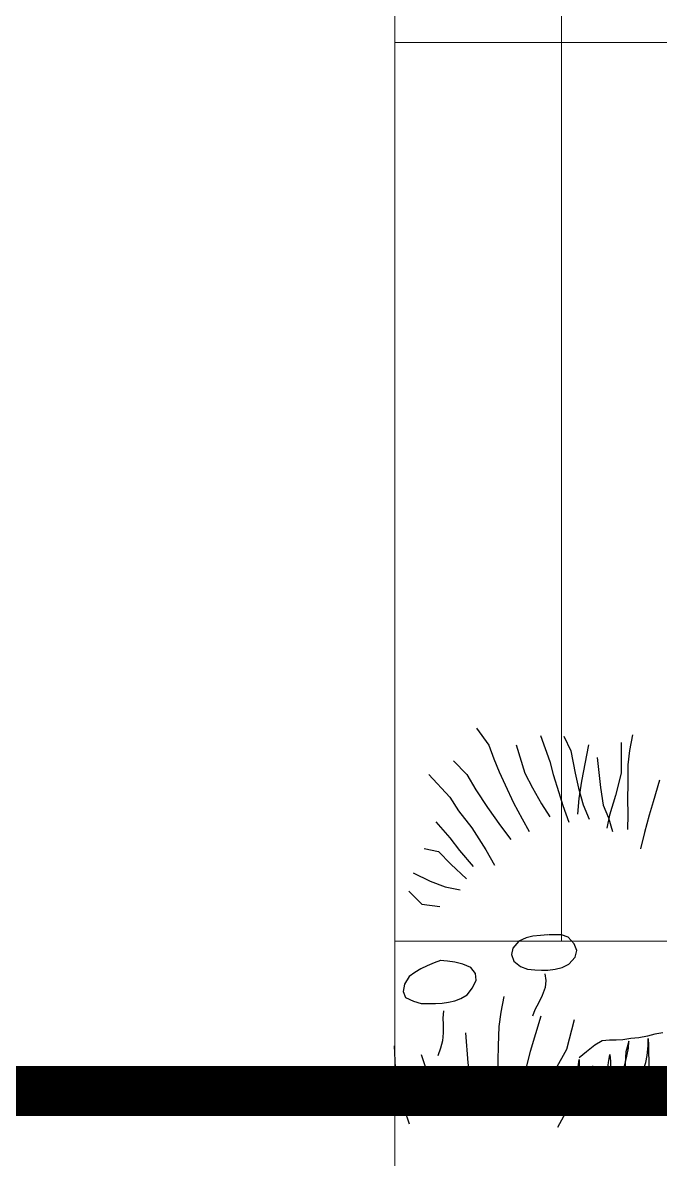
# Model space of a CAD drawing. Header units: metres. Extents: x -58 to 722, y -1100 to 345.
# Drawn here: x 22.825 to 23.463, y 105.733 to 106.871 of the extents above; entities that cross this region are included whole.
import ezdxf

# ---------------------------------------------------------------- set-up
doc = ezdxf.new("R2010")
doc.units = ezdxf.units.M
doc.header["$MEASUREMENT"] = 0
doc.linetypes.add('CENTER2', pattern=[1.125, 0.75, -0.125, 0.125, -0.125])
doc.linetypes.add('HIDDEN2', pattern=[0.1875, 0.125, -0.0625])
doc.layers.add('FSR_ARQ_002MURO', color=150, linetype='Continuous', lineweight=30)
doc.layers.add('FSR_ARQ_013VENTANAS', color=4, linetype='Continuous', lineweight=5)
for name, color, linetype in [('FSR_ARQ_005VEGETACION', 64, 'Continuous'), ('FSR_ARQ_007PROYECCIONES', 200, 'HIDDEN2'), ('FSR_ARQ_010MUROBAJO', 33, 'Continuous'), ('FSR_ARQ_024LINEACORTE', 10, 'Continuous')]:
    doc.layers.add(name, color=color, linetype=linetype)

# ---------------------------------------------------------------- blocks, each defined once
blk = doc.blocks.new('arbustos 01')
at = {"layer": 'FSR_ARQ_005VEGETACION', "color": 104}
for p, q in [((189.5421, -31.6843), (189.5284, -31.7034)), ((189.3684, -31.6917), (189.3717, -31.709)), ((189.4449, -31.6932), (189.4369, -31.7097)), ((189.4707, -31.6923), (189.4602, -31.7214)), ((189.3717, -31.709), (189.3735, -31.725)), ((189.381, -31.7002), (189.381, -31.7343)), ((189.4175, -31.703), (189.425, -31.7433)), ((189.4369, -31.7097), (189.4322, -31.7345)), ((189.4979, -31.703), (189.4882, -31.7344)), ((189.5284, -31.7034), (189.5225, -31.7185)), ((189.4077, -31.7169), (189.4041, -31.7505)), ((189.4602, -31.7214), (189.4565, -31.7358)), ((189.5225, -31.7185), (189.5167, -31.7329)), ((189.5676, -31.7205), (189.5526, -31.7358)), ((189.3735, -31.725), (189.3737, -31.7464)), ((189.381, -31.7343), (189.3873, -31.7593)), ((189.4322, -31.7345), (189.4284, -31.7511)), ((189.4565, -31.7358), (189.4505, -31.7558)), ((189.4882, -31.7344), (189.4796, -31.7508)), ((189.5167, -31.7329), (189.5101, -31.7473)), ((189.5526, -31.7358), (189.5426, -31.7529)), ((189.5951, -31.736), (189.5715, -31.7611)), ((189.3382, -31.7421), (189.3453, -31.7663)), ((189.3737, -31.7464), (189.374, -31.7631)), ((189.425, -31.7433), (189.428, -31.7627)), ((189.5101, -31.7473), (189.5007, -31.7672)), ((189.3873, -31.7593), (189.3938, -31.781)), ((189.4041, -31.7505), (189.4009, -31.7698)), ((189.4284, -31.7511), (189.4231, -31.7696)), ((189.4505, -31.7558), (189.446, -31.7702)), ((189.4796, -31.7508), (189.4695, -31.7686)), ((189.5426, -31.7529), (189.5297, -31.7727)), ((189.5715, -31.7611), (189.5621, -31.7762)), ((189.3453, -31.7663), (189.3498, -31.781)), ((189.374, -31.7631), (189.3736, -31.7804)), ((189.4009, -31.7698), (189.395, -31.7842)), ((189.4231, -31.7696), (189.4165, -31.7854)), ((189.428, -31.7627), (189.4297, -31.7801)), ((189.446, -31.7702), (189.4394, -31.7888)), ((189.4695, -31.7686), (189.4602, -31.7829)), ((189.5007, -31.7672), (189.4913, -31.785)), ((189.5297, -31.7727), (189.5154, -31.7931)), ((189.3498, -31.781), (189.3549, -31.8005)), ((189.3736, -31.7804), (189.374, -31.797)), ((189.395, -31.7842), (189.3905, -31.7994)), ((189.3938, -31.781), (189.3969, -31.7956)), ((189.4913, -31.785), (189.4834, -31.7994)), ((189.5621, -31.7762), (189.5472, -31.7952)), ((189.5154, -31.7931), (189.5039, -31.8081)), ((189.5472, -31.7952), (189.5314, -31.8198)), ((189.5872, -31.7885), (189.5715, -31.8062)), ((189.3549, -31.8005), (189.3594, -31.8186)), ((189.5715, -31.8062), (189.5608, -31.8205)), ((189.5314, -31.8198), (189.522, -31.8369)), ((189.5608, -31.8205), (189.5458, -31.8382)), ((189.5841, -31.8216), (189.5707, -31.8358)), ((189.6002, -31.8181), (189.5841, -31.8216)), ((189.5707, -31.8358), (189.553, -31.852)), ((189.6123, -31.8454), (189.5937, -31.8544)), ((189.5769, -31.861), (189.5602, -31.8641)), ((189.5937, -31.8544), (189.5769, -31.861)), ((189.6174, -31.8656), (189.6028, -31.8803)), ((189.6028, -31.8803), (189.5826, -31.8826)), ((189.4304, -31.9318), (189.4334, -31.9244)), ((189.4334, -31.9244), (189.4401, -31.917)), ((189.4401, -31.917), (189.4473, -31.9141)), ((189.4473, -31.9141), (189.4548, -31.9142)), ((189.4548, -31.9142), (189.4619, -31.9144)), ((189.4625, -31.9144), (189.4708, -31.9149)), ((189.4708, -31.9149), (189.4793, -31.9159)), ((189.4793, -31.9159), (189.4866, -31.9175)), ((189.4866, -31.9175), (189.495, -31.9211)), ((189.495, -31.9211), (189.5014, -31.9289)), ((189.4322, -31.9391), (189.4304, -31.9318)), ((189.4393, -31.9468), (189.4322, -31.9391)), ((189.5029, -31.9362), (189.5005, -31.9435)), ((189.5014, -31.9289), (189.5029, -31.9362)), ((189.4467, -31.9506), (189.4393, -31.9468)), ((189.4546, -31.9524), (189.4467, -31.9506)), ((189.4929, -31.9496), (189.4852, -31.9523)), ((189.5005, -31.9435), (189.4929, -31.9496)), ((189.5432, -31.9572), (189.5484, -31.9507)), ((189.5484, -31.9507), (189.5572, -31.9467)), ((189.5572, -31.9467), (189.5661, -31.9446)), ((189.5661, -31.9446), (189.5744, -31.9437)), ((189.5744, -31.9437), (189.5823, -31.9429)), ((189.582, -31.9429), (189.5892, -31.9455)), ((189.5892, -31.9455), (189.5967, -31.9487)), ((189.5967, -31.9487), (189.6038, -31.9522)), ((189.4627, -31.9535), (189.4546, -31.9524)), ((189.4698, -31.9536), (189.4627, -31.9535)), ((189.4658, -31.9576), (189.4647, -31.9651)), ((189.4771, -31.9532), (189.4698, -31.9536)), ((189.4852, -31.9523), (189.4771, -31.9532)), ((189.5425, -31.9647), (189.5432, -31.9572)), ((189.6038, -31.9522), (189.6105, -31.956)), ((189.6105, -31.956), (189.617, -31.9605)), ((189.617, -31.9605), (189.6221, -31.9691)), ((189.4647, -31.9651), (189.4654, -31.9727)), ((189.4654, -31.9727), (189.4689, -31.9818)), ((189.5466, -31.9732), (189.5425, -31.9647)), ((189.5524, -31.981), (189.5466, -31.9732)), ((189.6234, -31.9771), (189.621, -31.9839)), ((189.6221, -31.9691), (189.6234, -31.9771)), ((189.4689, -31.9818), (189.4726, -31.9896)), ((189.4726, -31.9896), (189.4771, -31.9975)), ((189.5114, -31.983), (189.515, -32.0002)), ((189.5594, -31.9852), (189.5524, -31.981)), ((189.5661, -31.9875), (189.5594, -31.9852)), ((189.5731, -31.989), (189.5661, -31.9875)), ((189.5802, -31.9901), (189.5731, -31.989)), ((189.6122, -31.9879), (189.6034, -31.9905)), ((189.621, -31.9839), (189.6122, -31.9879)), ((189.4771, -31.9975), (189.4797, -32.0048)), ((189.515, -32.0002), (189.517, -32.0161)), ((189.5786, -31.9987), (189.5795, -32.0068)), ((189.5786, -31.9987), (189.5795, -32.0068)), ((189.5876, -31.9906), (189.5802, -31.9901)), ((189.595, -31.9906), (189.5876, -31.9906)), ((189.6034, -31.9905), (189.595, -31.9906)), ((189.4334, -32.0087), (189.4419, -32.0417)), ((189.4334, -32.0087), (189.4419, -32.0417)), ((189.4705, -32.0048), (189.4821, -32.0441)), ((189.4705, -32.0048), (189.4821, -32.0441)), ((189.5791, -32.0141), (189.5789, -32.0234)), ((189.5791, -32.0141), (189.5789, -32.0234)), ((189.5795, -32.0068), (189.5791, -32.0141)), ((189.5795, -32.0068), (189.5791, -32.0141)), ((189.3345, -32.0232), (189.3434, -32.0248)), ((189.3434, -32.0248), (189.3515, -32.0271)), ((189.3515, -32.0271), (189.3612, -32.0287)), ((189.517, -32.0161), (189.5177, -32.0376)), ((189.5541, -32.0231), (189.5516, -32.0567)), ((189.5541, -32.0231), (189.5516, -32.0567)), ((189.5789, -32.0234), (189.5798, -32.0322)), ((189.5789, -32.0234), (189.5798, -32.0322)), ((189.3506, -32.0372), (189.3504, -32.0457)), ((189.351, -32.0297), (189.3506, -32.0372)), ((189.3508, -32.0378), (189.351, -32.0297)), ((189.3519, -32.0484), (189.3508, -32.0378)), ((189.3612, -32.0287), (189.3701, -32.0296)), ((189.3701, -32.0296), (189.379, -32.0312)), ((189.3728, -32.0405), (189.3726, -32.0327)), ((189.3726, -32.0327), (189.3758, -32.0445)), ((189.379, -32.0312), (189.3864, -32.0313)), ((189.3864, -32.0313), (189.3938, -32.0314)), ((189.3938, -32.0314), (189.402, -32.0322)), ((189.402, -32.0322), (189.4101, -32.0368)), ((189.4101, -32.0368), (189.4196, -32.0444)), ((189.5177, -32.0376), (189.5183, -32.0542)), ((189.5798, -32.0322), (189.5821, -32.0402)), ((189.5798, -32.0322), (189.5821, -32.0402)), ((189.5821, -32.0402), (189.585, -32.049)), ((189.5821, -32.0402), (189.585, -32.049)), ((189.6335, -32.0376), (189.6321, -32.0704)), ((189.6335, -32.0376), (189.6321, -32.0704)), ((189.3504, -32.0457), (189.3503, -32.0538)), ((189.3536, -32.0563), (189.3519, -32.0484)), ((189.3745, -32.0493), (189.3728, -32.0405)), ((189.3765, -32.0575), (189.3745, -32.0493)), ((189.3758, -32.0445), (189.3765, -32.0572)), ((189.3935, -32.0472), (189.3928, -32.055)), ((189.3952, -32.0562), (189.3935, -32.0472)), ((189.4196, -32.0444), (189.4277, -32.0512)), ((189.4278, -32.053), (189.4277, -32.0603)), ((189.4289, -32.0612), (189.4278, -32.053)), ((189.4419, -32.0417), (189.4544, -32.0643)), ((189.4419, -32.0417), (189.4544, -32.0643)), ((189.4821, -32.0441), (189.4872, -32.0631)), ((189.4821, -32.0441), (189.4872, -32.0631)), ((189.6035, -32.0472), (189.5979, -32.0641)), ((189.6035, -32.0472), (189.5979, -32.0641)), ((189.3502, -32.0616), (189.3498, -32.0698)), ((189.3503, -32.0538), (189.3502, -32.0616)), ((189.3562, -32.0638), (189.3536, -32.0563)), ((189.3639, -32.076), (189.3562, -32.0638)), ((189.3765, -32.0572), (189.3764, -32.0665)), ((189.3788, -32.0653), (189.3765, -32.0575)), ((189.3817, -32.0726), (189.3788, -32.0653)), ((189.3928, -32.055), (189.393, -32.0658)), ((189.3963, -32.065), (189.3952, -32.0562)), ((189.3998, -32.0756), (189.3963, -32.065)), ((189.412, -32.0599), (189.4249, -32.0816)), ((189.412, -32.0599), (189.4249, -32.0816)), ((189.4277, -32.0603), (189.4279, -32.0675)), ((189.4303, -32.0685), (189.4289, -32.0612)), ((189.4544, -32.0643), (189.4661, -32.0836)), ((189.4544, -32.0643), (189.4661, -32.0836)), ((189.4872, -32.0631), (189.4907, -32.0802)), ((189.4872, -32.0631), (189.4907, -32.0802)), ((189.5183, -32.0542), (189.5182, -32.0716)), ((189.5516, -32.0567), (189.549, -32.0761)), ((189.5516, -32.0567), (189.549, -32.0761)), ((189.5979, -32.0641), (189.5997, -32.0861)), ((189.5979, -32.0641), (189.5997, -32.0861)), ((189.3382, -32.0829), (189.3265, -32.0737)), ((189.347, -32.0776), (189.3382, -32.0829)), ((189.3417, -32.0668), (189.3491, -32.0728)), ((189.3498, -32.0698), (189.347, -32.0776)), ((189.3491, -32.0728), (189.3572, -32.0796)), ((189.3724, -32.0752), (189.3639, -32.076)), ((189.3764, -32.0665), (189.3724, -32.0752)), ((189.3897, -32.0821), (189.3817, -32.0726)), ((189.3926, -32.0746), (189.3897, -32.0821)), ((189.393, -32.0658), (189.3926, -32.0746)), ((189.4084, -32.085), (189.3998, -32.0756)), ((189.4275, -32.0766), (189.4235, -32.0846)), ((189.4279, -32.0675), (189.4275, -32.0766)), ((189.5182, -32.0716), (189.5189, -32.0882)), ((189.549, -32.0761), (189.5436, -32.0907)), ((189.549, -32.0761), (189.5436, -32.0907)), ((189.5731, -32.0751), (189.5727, -32.0827)), ((189.5731, -32.0751), (189.5727, -32.0827)), ((189.5753, -32.0674), (189.5731, -32.0751)), ((189.5753, -32.0674), (189.5731, -32.0751)), ((189.6321, -32.0704), (189.6278, -32.0885)), ((189.6321, -32.0704), (189.6278, -32.0885)), ((189.3461, -32.0937), (189.3444, -32.0841)), ((189.3572, -32.0796), (189.3645, -32.0849)), ((189.3612, -32.09), (189.359, -32.0984)), ((189.3638, -32.0979), (189.3612, -32.09)), ((189.3645, -32.0849), (189.3726, -32.0895)), ((189.3726, -32.0895), (189.3807, -32.0955)), ((189.4159, -32.0888), (189.4084, -32.085)), ((189.4235, -32.0846), (189.4159, -32.0888)), ((189.4249, -32.0816), (189.433, -32.0946)), ((189.4249, -32.0816), (189.433, -32.0946)), ((189.4661, -32.0836), (189.4728, -32.097)), ((189.4661, -32.0836), (189.4728, -32.097)), ((189.5436, -32.0907), (189.5396, -32.106)), ((189.5436, -32.0907), (189.5396, -32.106)), ((189.5726, -32.0902), (189.5723, -32.0978)), ((189.5726, -32.0902), (189.5723, -32.0978)), ((189.5727, -32.0827), (189.5726, -32.0902)), ((189.5727, -32.0827), (189.5726, -32.0902)), ((189.5997, -32.0861), (189.6, -32.1078)), ((189.5997, -32.0861), (189.6, -32.1078)), ((189.6278, -32.0885), (189.6225, -32.1082)), ((189.6278, -32.0885), (189.6225, -32.1082)), ((189.3508, -32.1029), (189.3461, -32.0937)), ((189.359, -32.0984), (189.3508, -32.1029)), ((189.3694, -32.1052), (189.3638, -32.0979)), ((189.377, -32.102), (189.3694, -32.1052)), ((189.3777, -32.0945), (189.377, -32.102)), ((189.3806, -32.1021), (189.3777, -32.0945)), ((189.3881, -32.1015), (189.3806, -32.1021)), ((189.3807, -32.0955), (189.3881, -32.1015)), ((189.3881, -32.1015), (189.3962, -32.1024)), ((189.3962, -32.1024), (189.4036, -32.1047)), ((189.433, -32.0946), (189.4428, -32.1122)), ((189.433, -32.0946), (189.4428, -32.1122)), ((189.5723, -32.0978), (189.5722, -32.1053)), ((189.5723, -32.0978), (189.5722, -32.1053)), ((189.4036, -32.1047), (189.4125, -32.1063)), ((189.4125, -32.1063), (189.4206, -32.1072)), ((189.4206, -32.1072), (189.4288, -32.1095)), ((189.4428, -32.1122), (189.4517, -32.1287)), ((189.4428, -32.1122), (189.4517, -32.1287)), ((189.6225, -32.1082), (189.617, -32.1245)), ((189.6225, -32.1082), (189.617, -32.1245))]:
    blk.add_line(p, q, dxfattribs=at)

msp = doc.modelspace()

# ---------------------------------------------------------------- linework, layer by layer
at = {"layer": 'FSR_ARQ_002MURO', "lineweight": 0}
msp.add_line((24.3614, 105.9515), (23.1973, 105.9515), dxfattribs=at)
msp.add_lwpolyline([(25.3614, 108.7515), (23.3645, 108.7515), (23.3645, 105.9515)], dxfattribs=at)
at = {"layer": 'FSR_ARQ_007PROYECCIONES'}
msp.add_line((24.3614, 105.8015), (23.1973, 105.8015), dxfattribs=at)
at = {"layer": 'FSR_ARQ_010MUROBAJO', "lineweight": 0}
msp.add_line((23.1973, 103.9715), (23.1973, 106.9515), dxfattribs=at)
at = {"layer": 'FSR_ARQ_013VENTANAS', "lineweight": 0}
msp.add_line((24.3614, 106.8515), (23.1973, 106.8515), dxfattribs=at)
at = {"layer": 'FSR_ARQ_024LINEACORTE', "linetype": 'CENTER2', "const_width": 0.05}
msp.add_lwpolyline([(20.6157, 105.8015), (39.1541, 105.8015)], dxfattribs=at)

# ---------------------------------------------------------------- block references
at = {"layer": 'FSR_ARQ_005VEGETACION', "xscale": -0.9, "yscale": 0.9, "zscale": 0.9}
msp.add_blockref('arbustos 01', (193.867, 134.6808), dxfattribs=at)

doc.saveas('drawing.dxf')
